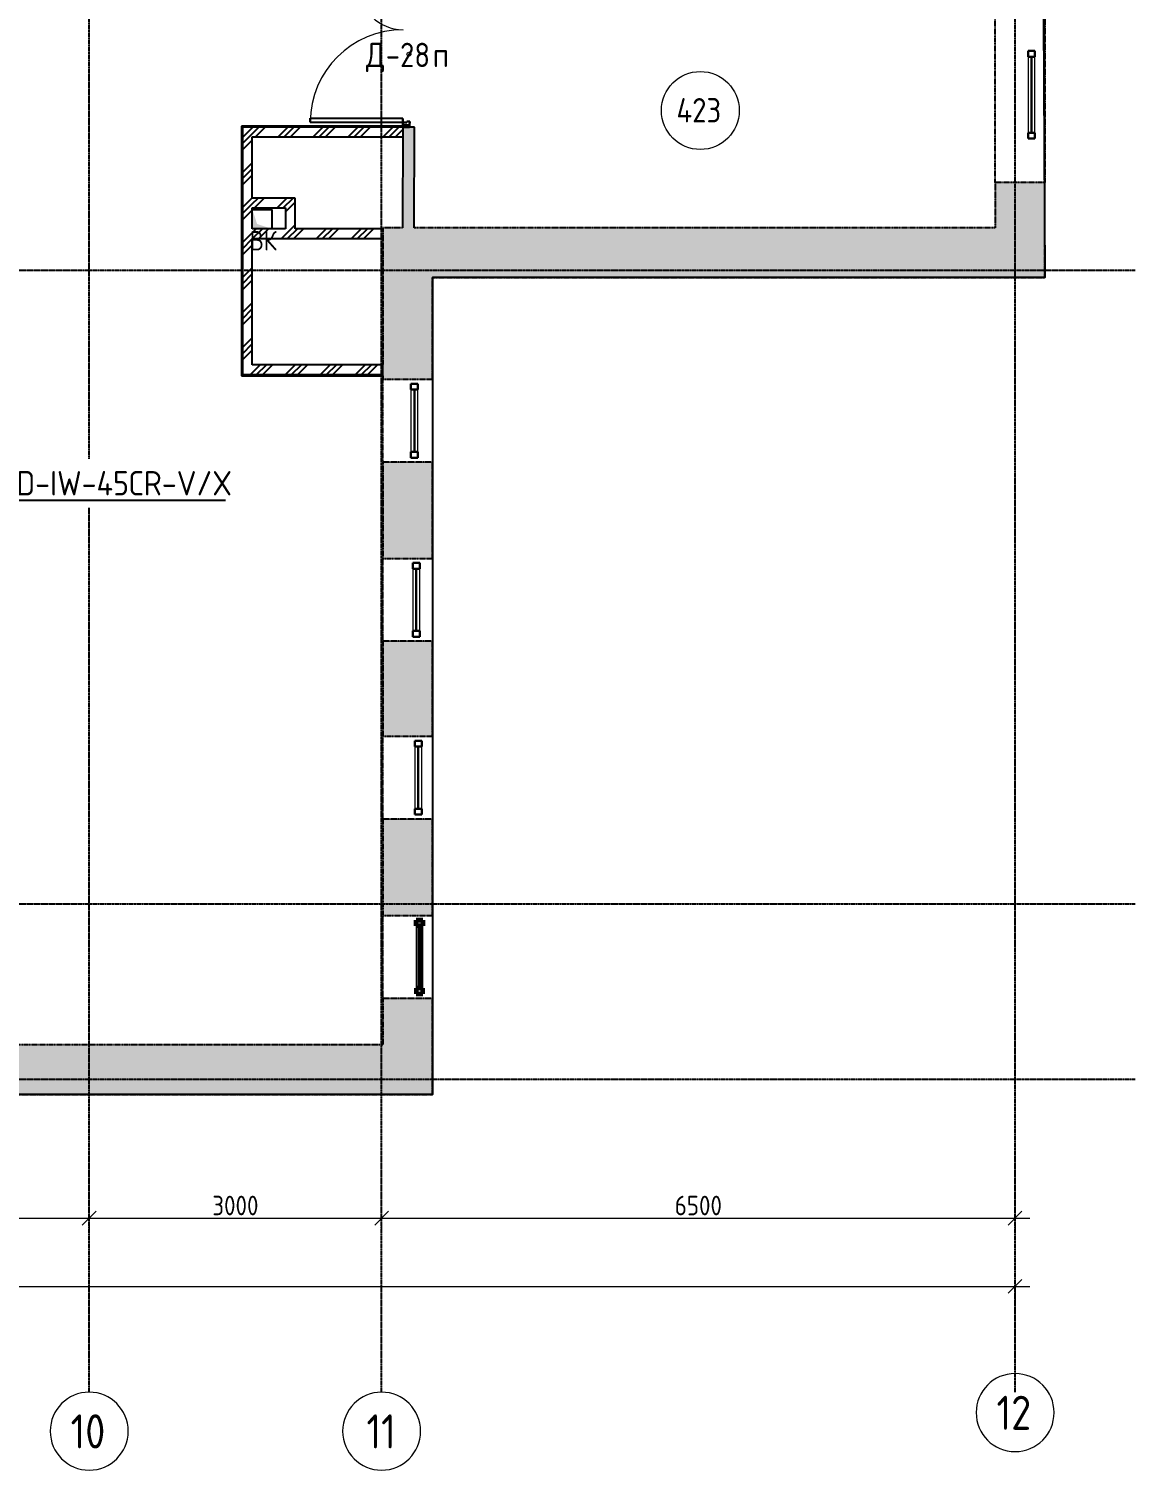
# Model space of a CAD drawing. Header units: millimetres. Extents: x -129048 to 476301, y -5853 to 215316.
# Drawn here: x 368545 to 379896, y -3553 to 11234 of the extents above; entities that cross this region are included whole.
import ezdxf
from ezdxf import colors
from ezdxf.entities.mleader import LeaderData, LeaderLine
from ezdxf.math import Vec2, Vec3

# ---------------------------------------------------------------- set-up
doc = ezdxf.new("R2010")
doc.units = ezdxf.units.MM
doc.linetypes.add('ADSK_Линия сетки', pattern=[25, 20, -2.5, 0, -2.5])
doc.linetypes.add('ADSK_Снесено', pattern=[4.5, 3, -1.5])
for name, color, linetype, lineweight, true_color in [('_ Окна', 5, 'Continuous', 30, 0x0000ff), ('Линии', 7, 'Continuous', 9, 0x00a600), ('Стены внутренние', 5, 'Continuous', 18, 0x0000ff), ('Стены наружные', 1, 'ADSK_Снесено', 18, 0xff0000), ('Стены штриховка', 5, 'Continuous', 18, 0x0000ff)]:
    doc.layers.add(name, color=color, linetype=linetype, lineweight=lineweight, true_color=true_color)
for name, color, linetype, lineweight in [('Аннотация', 7, 'Continuous', 9), ('Двери', 251, 'Continuous', 18), ('Кондеи', 6, 'Continuous', 60), ('Марки дверей', 7, 'Continuous', 20), ('Марки помещений', 7, 'Continuous', 20), ('Окна', 251, 'Continuous', 18), ('Оси', 7, 'Continuous', 9), ('Узлы', 7, 'Continuous', 18)]:
    doc.layers.add(name, color=color, linetype=linetype, lineweight=lineweight)
doc.styles.add('GOST Common', font='GOST Common_0.ttf', dxfattribs={"width": 0.9, "height": 350})
doc.styles.add('GOST Common_1', font='GOST Common_0.ttf', dxfattribs={"width": 0.9, "height": 200})
doc.styles.add('GOST Common_2', font='GOST Common_0.ttf', dxfattribs={"width": 0.9, "height": 250})
doc.styles.add('PIK', font='isocpeur.ttf', dxfattribs={"width": 0.9, "height": 250})
doc.dimstyles.new('ADSK_Основной_2_5_мм', dxfattribs={"dimscale": 304.8, "dimtxt": 251.428749, "dimasz": 0.463911, "dimexe": 0.492126, "dimexo": 0.492126, "dimgap": 0.098425, "dimtad": 1, "dimdec": 1, "dimrnd": 0.1, "dimdsep": 46, "dimtxsty": 'GOST Common_1', "dimblk1": 'OBLIQUE', "dimblk2": 'OBLIQUE', "dimsah": 1, "dimcen": 0.09, "dimdle": 0.492126, "dimazin": 2, "dimtfac": 1, "dimtdec": 4, "dimtix": 1, "dimtmove": 0, "dimatfit": 3, "dimfxl": 1, "dimtvp": 1, "dimtfill": 1, "dimtolj": 1, "dimtzin": 0, "dimlwd": 20, "dimlwe": 20, "dimarcsym": 2})
pattern_1 = [(45, (322754.53, 150), (-179.6051, 179.6051), []), (45, (322818.03, 150), (0, 359.2102), []), (45, (322691.03, 150), (0, 359.2102), [])]

# ---------------------------------------------------------------- blocks, each defined once
blk = doc.blocks.new('Витраж-тент со смещением вовне - 60мм 30 сдвиг-1466976-04 План 4-го этажа')
at = {"layer": '_ Окна'}
for p, q in [((-450, 25), (-450, -45)), ((-450, 25), (-390, 25)), ((-450, -45), (-450, 25)), ((-390, 25), (-390, -45)), ((450, 25), (390, 25)), ((390, 25), (390, -45)), ((450, -45), (450, 25)), ((450, -45), (450, 25)), ((-390, -45), (-450, -45)), ((-390, -10), (390, -10)), ((390, -45), (450, -45))]:
    blk.add_line(p, q, dxfattribs=at)
at = {"layer": 'Окна'}
for p, q in [((390, 25), (-390, 25)), ((-390, -45), (390, -45))]:
    blk.add_line(p, q, dxfattribs=at)
blk = doc.blocks.new('Витраж-тент со смещением вовне - 60мм 30 сдвиг-1466964-04 План 4-го этажа')
at = {"layer": '_ Окна'}
for p, q in [((-379, 25), (-379, -45)), ((-379, 25), (-319, 25)), ((-379, -45), (-379, 25)), ((-319, 25), (-319, -45)), ((379, 25), (319, 25)), ((319, 25), (319, -45)), ((379, -45), (379, 25)), ((379, -45), (379, 25)), ((-319, -45), (-379, -45)), ((-319, -10), (319, -10)), ((319, -45), (379, -45))]:
    blk.add_line(p, q, dxfattribs=at)
at = {"layer": 'Окна'}
for p, q in [((319, 25), (-319, 25)), ((-319, -45), (319, -45))]:
    blk.add_line(p, q, dxfattribs=at)
blk = doc.blocks.new('Витраж-тент со смещением вовне - 60мм 30 сдвиг-V201-04 План 4-го этажа')
at = {"layer": '_ Окна', "color": 1, "lineweight": 60, "true_color": 0xff0000}
for p, q in [((-379, 25), (-379, -45)), ((-379, 25), (-319, 25)), ((-379, -45), (-379, 25)), ((-319, 25), (-319, -45)), ((379, 25), (319, 25)), ((319, 25), (319, -45)), ((379, -45), (379, 25)), ((379, -45), (379, 25)), ((-319, -45), (-379, -45)), ((-319, -10), (319, -10)), ((319, -45), (379, -45))]:
    blk.add_line(p, q, dxfattribs=at)
at = {"layer": 'Окна'}
for p, q in [((319, 25), (-319, 25)), ((-319, -45), (319, -45))]:
    blk.add_line(p, q, dxfattribs=at)
blk = doc.blocks.new('AC_Дверь_Двупольная - Д-28п 1500х2200h-2039710-04 План 4-го этажа')
at = {"layer": 'Двери', "lineweight": 30}
for p, q in [((-700, 1010), (-660, 1010)), ((-700, 60), (-700, 1010)), ((-660, 1010), (-660, 60)), ((700, 510), (660, 510)), ((660, 510), (660, 60)), ((700, 60), (700, 510)), ((-750, 60), (-730, 60)), ((-750, -10), (-750, 60)), ((-730, 60), (-700, 60)), ((-730, -10), (-730, 60)), ((-730, 60), (-730, -10)), ((-660, 60), (-700, 60)), ((-700, 60), (-700, 20)), ((-700, 20), (-690, 20)), ((-690, 20), (-690, -10)), ((660, 60), (700, 60)), ((700, 20), (690, 20)), ((690, 20), (690, -10)), ((730, 60), (700, 60)), ((700, 60), (700, 20)), ((730, -10), (730, 60)), ((750, 60), (730, 60)), ((730, 60), (730, -10)), ((750, -10), (750, 60)), ((-730, -10), (-750, -10)), ((-690, -10), (-730, -10)), ((690, -10), (730, -10)), ((730, -10), (750, -10))]:
    blk.add_line(p, q, dxfattribs=at)
at = {"layer": 'Двери'}
for centre, radius, start, end in [((-700, 60), 950, 360, 90), ((700, 60), 450, 90, 180)]:
    blk.add_arc(centre, radius, start, end, dxfattribs=at)
blk = doc.blocks.new('Ось сетки - Круг_Ø8 мм-6577-04 План 4-го этажа')
at = {"layer": 'Оси', "lineweight": 20}
for start, end in [(360, 180), (180, 360)]:
    blk.add_arc((0, 0), 4, start, end, dxfattribs=at)
blk = doc.blocks.new('ADSK_Марка_Помещение_ОдноЗначение - Номер-247393-04 План 4-го этажа')
at = {"layer": 'Марки помещений'}
blk.add_circle((0, 0), 4, dxfattribs=at)
blk = doc.blocks.new('_Oblique')
at = {"color": 0, "linetype": 'ByBlock', "lineweight": -2}
blk.add_line((-0.5, -0.5), (0.5, 0.5), dxfattribs=at)
blk = doc.blocks.new('*D2684')
at = {"color": 0, "lineweight": 20, "transparency": 16777216}
for p, q in [((365014, -968), (369314, -968)), ((365164, -1018), (365164, -1118)), ((369164, -1018), (369164, -1118))]:
    blk.add_line(p, q, dxfattribs=at)
at = {"layer": 'Defpoints', "color": 0, "transparency": 16777216}
for p in [(365164, -868), (369164, -868), (369164, -968)]:
    blk.add_point(p, dxfattribs=at)
at = {"color": 0, "lineweight": 20, "transparency": 16777216, "xscale": 141.4, "yscale": 141.4, "zscale": 141.4, "rotation": 180}
blk.add_blockref('_Oblique', (365164, -968), dxfattribs=at)
at = {"color": 0, "lineweight": 20, "transparency": 16777216, "xscale": 141.4, "yscale": 141.4, "zscale": 141.4}
blk.add_blockref('_Oblique', (369164, -968), dxfattribs=at)
at = {"color": 0, "lineweight": 25, "transparency": 16777216, "insert": (367164, -838), "char_height": 200, "width": 782.41, "attachment_point": 5, "style": 'GOST Common_1', "bg_fill": 3, "box_fill_scale": 1.1, "bg_fill_color": 256, "bg_fill_true_color": 13158600, "bg_fill_transparency": 0}
blk.add_mtext('\\A1;4000', dxfattribs=at)
blk = doc.blocks.new('*D2685')
at = {"color": 0, "lineweight": 20, "transparency": 16777216}
for p, q in [((369014, -968), (372314, -968)), ((369164, -1018), (369164, -1118)), ((372164, -1018), (372164, -1118))]:
    blk.add_line(p, q, dxfattribs=at)
at = {"layer": 'Defpoints', "color": 0, "transparency": 16777216}
for p in [(369164, -868), (372164, -868), (372164, -968)]:
    blk.add_point(p, dxfattribs=at)
at = {"color": 0, "lineweight": 20, "transparency": 16777216, "xscale": 141.4, "yscale": 141.4, "zscale": 141.4, "rotation": 180}
blk.add_blockref('_Oblique', (369164, -968), dxfattribs=at)
at = {"color": 0, "lineweight": 20, "transparency": 16777216, "xscale": 141.4, "yscale": 141.4, "zscale": 141.4}
blk.add_blockref('_Oblique', (372164, -968), dxfattribs=at)
at = {"color": 0, "lineweight": 25, "transparency": 16777216, "insert": (370664, -838), "char_height": 200, "width": 756.84, "attachment_point": 5, "style": 'GOST Common_1', "bg_fill": 3, "box_fill_scale": 1.1, "bg_fill_color": 256, "bg_fill_true_color": 13158600, "bg_fill_transparency": 0}
blk.add_mtext('\\A1;3000', dxfattribs=at)
blk = doc.blocks.new('*D2686')
at = {"color": 0, "lineweight": 20, "transparency": 16777216}
for p, q in [((372014, -968), (378814, -968)), ((372164, -1018), (372164, -1118)), ((378664, -1018), (378664, -1118))]:
    blk.add_line(p, q, dxfattribs=at)
at = {"layer": 'Defpoints', "color": 0, "transparency": 16777216}
for p in [(372164, -868), (378664, -868), (378664, -968)]:
    blk.add_point(p, dxfattribs=at)
at = {"color": 0, "lineweight": 20, "transparency": 16777216, "xscale": 141.4, "yscale": 141.4, "zscale": 141.4, "rotation": 180}
blk.add_blockref('_Oblique', (372164, -968), dxfattribs=at)
at = {"color": 0, "lineweight": 20, "transparency": 16777216, "xscale": 141.4, "yscale": 141.4, "zscale": 141.4}
blk.add_blockref('_Oblique', (378664, -968), dxfattribs=at)
at = {"color": 0, "lineweight": 25, "transparency": 16777216, "insert": (375414, -838), "char_height": 200, "width": 756.84, "attachment_point": 5, "style": 'GOST Common_1', "bg_fill": 3, "box_fill_scale": 1.1, "bg_fill_color": 256, "bg_fill_true_color": 13158600, "bg_fill_transparency": 0}
blk.add_mtext('\\A1;6500', dxfattribs=at)
blk = doc.blocks.new('*D2694')
at = {"color": 0, "lineweight": 20, "transparency": 16777216}
for p, q in [((316664, -1668), (378814, -1668)), ((316814, -1718), (316814, -1818)), ((378664, -1718), (378664, -1818))]:
    blk.add_line(p, q, dxfattribs=at)
at = {"layer": 'Defpoints', "color": 0, "transparency": 16777216}
for p in [(316814, -1568), (378664, -1568), (378664, -1668)]:
    blk.add_point(p, dxfattribs=at)
at = {"color": 0, "lineweight": 20, "transparency": 16777216, "xscale": 141.4, "yscale": 141.4, "zscale": 141.4, "rotation": 180}
blk.add_blockref('_Oblique', (316814, -1668), dxfattribs=at)
at = {"color": 0, "lineweight": 20, "transparency": 16777216, "xscale": 141.4, "yscale": 141.4, "zscale": 141.4}
blk.add_blockref('_Oblique', (378664, -1668), dxfattribs=at)
at = {"color": 0, "lineweight": 25, "transparency": 16777216, "insert": (347739, -1538), "char_height": 200, "width": 889.8, "attachment_point": 5, "style": 'GOST Common_1', "bg_fill": 3, "box_fill_scale": 1.1, "bg_fill_color": 256, "bg_fill_true_color": 13158600, "bg_fill_transparency": 0}
blk.add_mtext('\\A1;61850', dxfattribs=at)
blk = doc.blocks.new('ADSK_Марка_Дверь - Типоразмер_ADSK_Марка-58376-04 План 4-го этажа')
at = {"layer": 'Марки дверей', "lineweight": 9}
blk.add_circle((0, 0), 0.2, dxfattribs=at)

msp = doc.modelspace()

# ---------------------------------------------------------------- hatches: boundary and pattern name
at = {"layer": 'Стены внутренние', "lineweight": 25, "true_color": 0x636466}
h = msp.add_hatch(color=251, dxfattribs=at)
h.paths.add_polyline_path([(372498.88394, 9192.30207), (372502.15459, 10224.39513), (372382.15449, 10224.55357), (372378.88334, 9192.30207)])
h.paths.add_polyline_path([(372506.90798, 11724.3876), (372510.04613, 12714.66874), (372390.04553, 12714.66874), (372386.90858, 11724.76787), (372456.90823, 11724.54604)])
h = msp.add_hatch(dxfattribs=at)
h.set_pattern_fill('FP_1', color=251, style=0, pattern_type=2)
h.set_pattern_definition(pattern_1)
h.paths.add_polyline_path([(370737.37958, 7786.78828), (370837.37958, 7786.78828), (370837.37958, 10224.7754), (370737.37958, 10224.7754), (370737.37958, 8164.70807)])
h = msp.add_hatch(dxfattribs=at)
h.set_pattern_fill('FP_1', color=251, style=0, pattern_type=2)
h.set_pattern_definition(pattern_1)
h.paths.add_polyline_path([(372381.8383, 10124.7754), (372382.15519, 10224.7754), (370837.37958, 10224.7754), (370837.37958, 10124.7754), (372330.74659, 10124.7754)])
h = msp.add_hatch(dxfattribs=at)
h.set_pattern_fill('FP_1', color=251, style=0, pattern_type=2)
h.set_pattern_definition(pattern_1)
h.paths.add_polyline_path([(371277.37958, 9397.40355), (371277.37958, 9497.40355), (370837.37958, 9497.40355), (370837.37958, 9397.40355), (371177.37958, 9397.40355)])
h = msp.add_hatch(dxfattribs=at)
h.set_pattern_fill('FP_1', color=251, style=0, pattern_type=2)
h.set_pattern_definition(pattern_1)
h.paths.add_polyline_path([(371177.37958, 9182.35753), (371277.37958, 9182.35753), (371277.37958, 9397.40355), (371177.37958, 9397.40355), (371177.37958, 9192.30207)])
h = msp.add_hatch(dxfattribs=at)
h.set_pattern_fill('FP_1', color=251, style=0, pattern_type=2)
h.set_pattern_definition(pattern_1)
h.paths.add_polyline_path([(372177.93529, 9082.35753), (372177.93529, 9182.35753), (370837.37958, 9182.35753), (370837.37958, 9082.35753), (371037.37958, 9082.35753)])
h = msp.add_hatch(dxfattribs=at)
h.set_pattern_fill('FP_1', color=251, style=0, pattern_type=2)
h.set_pattern_definition(pattern_1)
h.paths.add_polyline_path([(370737.37958, 7686.78828), (372177.93529, 7686.78828), (372177.93529, 7786.78828), (370737.37958, 7786.78828)])
at = {"layer": 'Стены наружные', "lineweight": 25, "true_color": 0x636466}
h = msp.add_hatch(color=251, dxfattribs=at)
h.paths.add_polyline_path([(378617.67567, 9192.30207), (378968.4838, 9192.30207), (378968.4838, 9658.09896), (378458.4838, 9658.09896), (378458.4838, 9192.30207)])
h.paths.add_polyline_path([(378458.4838, 11478.09896), (378968.4838, 11478.09896), (378968.4838, 14347.96432), (378458.4838, 14347.96432)])
h.paths.add_polyline_path([(378968.4838, 15197.96432), (378968.4838, 16193.17238), (378458.4838, 16193.17238), (378458.4838, 15197.96432), (378618.23502, 15197.96432)])
h.paths.add_polyline_path([(378968.4838, 17043.17238), (378968.4838, 18029.03637), (378458.4838, 18029.03637), (378458.4838, 17043.17238), (378618.23502, 17043.17238)])
h.paths.add_polyline_path([(378575.8032, 19849.03637), (378968.4838, 19849.03637), (378968.4838, 21011.19002), (378458.4838, 21013.54476), (378458.4838, 19849.03637)])
h = msp.add_hatch(color=251, dxfattribs=at)
h.paths.add_polyline_path([(372357.12062, 300.23165), (372687.93529, 300.23165), (372687.93529, 1286.63402), (372177.93529, 1286.63402), (372177.93529, 300.23165), (372354.80969, 300.23165)])
h.paths.add_polyline_path([(372344.64971, 2136.63402), (372687.93529, 2136.63402), (372687.93529, 3126.39857), (372177.93529, 3126.39857), (372177.93529, 2136.63402)])
h.paths.add_polyline_path([(372687.93529, 3976.39857), (372687.93529, 4951.65281), (372177.93529, 4951.65281), (372177.93529, 3976.39857), (372354.80969, 3976.39857)])
h.paths.add_polyline_path([(372177.93529, 5801.65281), (372687.93529, 5801.65281), (372687.93529, 6788.43055), (372177.93529, 6788.43055), (372177.93529, 6645.8963)])
h.paths.add_polyline_path([(372687.93529, 7638.43055), (372687.93529, 9192.30207), (372177.93529, 9192.30207), (372177.93529, 7638.43055), (372354.80969, 7638.43055)])
for points in [[(378968.4838, 8682.30207), (378968.4838, 9192.30207), (372687.93529, 9192.30207), (372687.93529, 8682.30207), (378618.23502, 8682.30207)], [(368319.16185, 300.23165), (372177.93529, 300.23165), (372177.93529, 810.23165), (365301.46628, 810.23165), (365301.46628, 300.23165)]]:
    msp.add_hatch(color=251, dxfattribs=at).paths.add_polyline_path(points)
at = {"layer": 'Узлы', "lineweight": 25, "true_color": 0x636466}
msp.add_hatch(color=251, dxfattribs=at).paths.add_polyline_path([(370837.37958, 9182.35753), (371037.37958, 9182.35753), (370886.87705, 9231.85501), (370837.37958, 9382.35753), (370837.37958, 9192.30207)])

# ---------------------------------------------------------------- linework, layer by layer
at = {"linetype": 'ADSK_Линия сетки', "lineweight": 25}
for p, q in [((369164.44493, -2753.38365), (369164.44493, 44684.78674)), ((372164.44493, -2753.38365), (372164.44493, 44684.78674)), ((378664.44493, -2753.38365), (378664.44493, 44684.78674)), ((311668.30983, 8756.78828), (379896.25284, 8756.78828)), ((311668.30983, 2256.78828), (379896.25284, 2256.78828)), ((311668.30983, 456.78828), (379896.25284, 456.78828))]:
    msp.add_line(p, q, dxfattribs=at)
at = {"layer": 'Линии', "color": 251, "lineweight": 25, "true_color": 0x636466}
for p, q in [((370837.37958, 9382.35753), (371037.37958, 9382.35753)), ((370837.37958, 9182.35753), (370837.37958, 9382.35753)), ((371037.37958, 9382.35753), (371037.37958, 9182.35753)), ((371037.37958, 9182.35753), (370837.37958, 9182.35753))]:
    msp.add_line(p, q, dxfattribs=at)
at = {"layer": 'Стены внутренние', "color": 251, "lineweight": 25, "true_color": 0x636466}
for p, q in [((370725.37958, 10236.7754), (370725.37958, 7674.78828)), ((372382.19322, 10236.7754), (370725.37958, 10236.7754)), ((372382.15519, 10224.7754), (372378.88334, 9192.30207)), ((372502.15459, 10224.39513), (372452.15484, 10224.55357)), ((372498.88394, 9192.30207), (372502.15459, 10224.39513)), ((370837.37958, 9497.40355), (370837.37958, 10124.7754)), ((370837.37958, 10124.7754), (372381.8383, 10124.7754)), ((371277.37958, 9497.40355), (370837.37958, 9497.40355)), ((371277.37958, 9182.35753), (371277.37958, 9497.40355)), ((370837.37958, 9182.35753), (370837.37958, 9397.40355)), ((370837.37958, 9397.40355), (371177.37958, 9397.40355)), ((371177.37958, 9397.40355), (371177.37958, 9182.35753)), ((371177.37958, 9182.35753), (370837.37958, 9182.35753)), ((372177.93529, 9182.35753), (371277.37958, 9182.35753)), ((370837.37958, 7786.78828), (370837.37958, 9082.35753)), ((370837.37958, 9082.35753), (372177.93529, 9082.35753)), ((372177.93529, 7786.78828), (370837.37958, 7786.78828)), ((372177.93529, 7676.78828), (372177.93529, 7786.78828)), ((370725.37958, 7674.78828), (372177.93529, 7674.78828))]:
    msp.add_line(p, q, dxfattribs=at)
at = {"layer": 'Стены наружные', "color": 251, "lineweight": 25, "true_color": 0x636466}
for p, q in [((378458.4838, 9658.09896), (378458.4838, 11478.09896)), ((378968.4838, 11478.09896), (378968.4838, 9658.09896)), ((378968.4838, 9658.09896), (378458.4838, 9658.09896)), ((378458.4838, 9658.09896), (378458.4838, 9192.30207)), ((378968.4838, 8682.30207), (378968.4838, 9658.09896)), ((372378.88334, 9192.30207), (372177.93529, 9192.30207)), ((372177.93529, 9192.30207), (372177.93529, 7786.78828)), ((378458.4838, 9192.30207), (372498.88394, 9192.30207)), ((372687.93529, 7638.43055), (372687.93529, 8682.30207)), ((372687.93529, 8682.30207), (378968.4838, 8682.30207)), ((372177.93529, 7674.78828), (372177.93529, 7638.43055)), ((372177.93529, 7638.43055), (372687.93529, 7638.43055)), ((372177.93529, 6788.43055), (372177.93529, 7638.43055)), ((372687.93529, 7638.43055), (372687.93529, 6788.43055)), ((372687.93529, 6788.43055), (372177.93529, 6788.43055)), ((372177.93529, 6788.43055), (372177.93529, 5801.65281)), ((372687.93529, 5801.65281), (372687.93529, 6788.43055)), ((372177.93529, 5801.65281), (372687.93529, 5801.65281)), ((372177.93529, 4951.65281), (372177.93529, 5801.65281)), ((372687.93529, 5801.65281), (372687.93529, 4951.65281)), ((372687.93529, 4951.65281), (372177.93529, 4951.65281)), ((372177.93529, 4951.65281), (372177.93529, 3976.39857)), ((372687.93529, 3976.39857), (372687.93529, 4951.65281)), ((372177.93529, 3976.39857), (372687.93529, 3976.39857)), ((372177.93529, 3126.39857), (372177.93529, 3976.39857)), ((372687.93529, 3976.39857), (372687.93529, 3126.39857)), ((372687.93529, 3126.39857), (372177.93529, 3126.39857)), ((372177.93529, 3126.39857), (372177.93529, 2136.63402)), ((372687.93529, 2136.63402), (372687.93529, 3126.39857)), ((372177.93529, 2136.63402), (372687.93529, 2136.63402)), ((372177.93529, 1286.63402), (372177.93529, 2136.63402)), ((372687.93529, 2136.63402), (372687.93529, 1286.63402)), ((372687.93529, 1286.63402), (372177.93529, 1286.63402)), ((372177.93529, 1286.63402), (372177.93529, 810.23165)), ((372687.93529, 300.23165), (372687.93529, 1286.63402)), ((372177.93529, 810.23165), (367491.87958, 810.23165)), ((364791.46628, 300.23165), (372687.93529, 300.23165))]:
    msp.add_line(p, q, dxfattribs=at)
at = {"layer": 'Стены штриховка', "color": 251, "lineweight": 25, "true_color": 0x636466}
for p, q in [((372382.18688, 10234.7754), (370725.37958, 10234.7754)), ((370727.37958, 10236.7754), (370727.37958, 7674.78828)), ((370737.37958, 10234.7754), (370737.37958, 10236.7754)), ((370737.37958, 10224.7754), (370737.37958, 7686.78828)), ((372382.15519, 10224.7754), (370737.37958, 10224.7754)), ((370727.37958, 7686.78828), (370725.37958, 7686.78828)), ((370725.37958, 7676.78828), (372177.93529, 7676.78828)), ((370737.37958, 7686.78828), (372177.93529, 7686.78828)), ((372177.93529, 7674.78828), (372177.93529, 7676.78828))]:
    msp.add_line(p, q, dxfattribs=at)

# ---------------------------------------------------------------- block references
at = {"lineweight": 25, "xscale": 99.99999999999993, "yscale": 99.99999999999993, "zscale": 99.99999999999993}
for p in [(378664.44493, -2962.58105), (369164.44493, -3153.38365), (372164.44493, -3153.38365)]:
    msp.add_blockref('Ось сетки - Круг_Ø8 мм-6577-04 План 4-го этажа', p, dxfattribs=at)
at = {"layer": '_ Окна', "color": 251, "lineweight": 25, "true_color": 0x636466}
for name, p, rotation in [('Витраж-тент со смещением вовне - 60мм 30 сдвиг-1466976-04 План 4-го этажа', (378842.54662, 10558.09896), 270.0000000000002), ('Витраж-тент со смещением вовне - 60мм 30 сдвиг-1466964-04 План 4-го этажа', (372510.23388, 7213.43055), 270.0000000000003), ('Витраж-тент со смещением вовне - 60мм 30 сдвиг-1466964-04 План 4-го этажа', (372530.16741, 5376.65281), 270.0000000000003), ('Витраж-тент со смещением вовне - 60мм 30 сдвиг-1466964-04 План 4-го этажа', (372550.47835, 3551.39857), 270.0000000000003), ('Витраж-тент со смещением вовне - 60мм 30 сдвиг-V201-04 План 4-го этажа', (372563.28359, 1711.63402), 270.0000000000003)]:
    msp.add_blockref(name, p, dxfattribs=dict(at, rotation=rotation))
at = {"layer": 'Двери', "color": 251, "lineweight": 25, "true_color": 0x636466, "rotation": 89.81843343957114}
msp.add_blockref('AC_Дверь_Двупольная - Д-28п 1500х2200h-2039710-04 План 4-го этажа', (372444.53159, 10974.5815), dxfattribs=at)
at = {"layer": 'Марки дверей', "color": 251, "lineweight": 25, "true_color": 0x636466, "xscale": 99.99999999999993, "yscale": 99.99999999999993, "zscale": 99.99999999999993}
msp.add_blockref('ADSK_Марка_Дверь - Типоразмер_ADSK_Марка-58376-04 План 4-го этажа', (372444.53159, 10974.5815), dxfattribs=at)
at = {"layer": 'Марки помещений', "color": 251, "lineweight": 25, "true_color": 0x636466, "xscale": 99.99999999999993, "yscale": 99.99999999999993, "zscale": 99.99999999999993}
msp.add_blockref('ADSK_Марка_Помещение_ОдноЗначение - Номер-247393-04 План 4-го этажа', (375434.54956, 10396.52781), dxfattribs=at)

# ---------------------------------------------------------------- texts
at = {"lineweight": 25, "char_height": 350, "attachment_point": 1, "style": 'GOST Common'}
for s, insert, width in [('12', (378473.26427, -2790.0477), 461.772), ('10', (368973.26427, -2980.85029), 461.772), ('11', (372008.81427, -2980.85029), 375.18975)]:
    msp.add_mtext(s, dxfattribs=dict(at, insert=insert, width=width))
at = {"layer": 'Аннотация', "color": 251, "lineweight": 25, "true_color": 0x636466, "insert": (370811.69459, 9160.37787), "char_height": 200, "width": 360.759375, "attachment_point": 1, "style": 'GOST Common_1'}
msp.add_mtext('ВК', dxfattribs=at)
at = {"layer": 'Марки дверей', "color": 251, "lineweight": 25, "true_color": 0x636466, "char_height": 250, "attachment_point": 1, "style": 'GOST Common_2'}
for s, insert, width in [('\\fGOST Common|b0|i0|c204|p34|;\\W.9;Д', (372004.70231, 11091.59459), 245.316375), ('-28', (372207.10856, 11091.59459), 584.4301875), ('\\fGOST Common|b0|i0|c204|p34|;\\W.9;п', (372689.31169, 11091.59459), 194.8100625)]:
    msp.add_mtext(s, dxfattribs=dict(at, insert=insert, width=width))
at = {"layer": 'Марки помещений', "color": 251, "lineweight": 25, "true_color": 0x636466, "insert": (375189.7423, 10524.25289), "char_height": 250, "width": 606.07575, "attachment_point": 1, "style": 'GOST Common_2'}
msp.add_mtext('423', dxfattribs=at)

# ---------------------------------------------------------------- next in the draw order: dimensions: what is measured, and where the dimension line sits
at = {"lineweight": 25}
for base, p1, p2, override, picture, middle in [((369164.44493, -967.89416), (365164.44493, -867.90926), (369164.44493, -867.90926), {"dimpost": '<>', "dimfxl": 4000}, '*D2684', (367164.44493, -837.89416)), ((378664.44493, -1667.89416), (316814.44493, -1567.90926), (378664.44493, -1567.90926), {"dimpost": '<>', "dimfxl": 61850}, '*D2694', (347739.44493, -1537.89416))]:
    dim = msp.add_linear_dim(base=base, p1=p1, p2=p2, dimstyle='ADSK_Основной_2_5_мм', override=override, dxfattribs=at)
    dim.commit()
    dim.dimension.update_dxf_attribs({"geometry": picture, "text_midpoint": middle})

# ---------------------------------------------------------------- next in the draw order: dimensions: what is measured, and where the dimension line sits
dim = msp.add_linear_dim(base=(372164.44493, -967.89416), p1=(369164.44493, -867.90926), p2=(372164.44493, -867.90926), dimstyle='ADSK_Основной_2_5_мм', override={"dimpost": '<>', "dimfxl": 3000}, dxfattribs=at)
dim.commit()
dim.dimension.update_dxf_attribs({"geometry": '*D2685', "text_midpoint": (370664.44493, -837.89416)})

# ---------------------------------------------------------------- next in the draw order: dimensions: what is measured, and where the dimension line sits
dim = msp.add_linear_dim(base=(378664.44493, -967.89416), p1=(372164.44493, -867.90926), p2=(378664.44493, -867.90926), dimstyle='ADSK_Основной_2_5_мм', override={"dimpost": '<>', "dimfxl": 6500}, dxfattribs=at)
dim.commit()
dim.dimension.update_dxf_attribs({"geometry": '*D2686', "text_midpoint": (375414.44493, -837.89416)})

# ---------------------------------------------------------------- next in the draw order: linework, layer by layer
at = {"color": 251, "lineweight": 25, "true_color": 0x636466}
msp.add_lwpolyline([(368787.74668, 21084.05859), (368787.74668, 43909.20652), (378787.15222, 43909.20652), (378968.4838, 8682.30207), (372687.93529, 8682.30207), (372687.93529, 300.23165), (364791.46628, 300.23165), (364791.46628, 2256.78828), (353990.50813, 2336.47811), (354090.93005, 2335.73719), (354090.93005, -2582.56685), (341727.17826, -2582.56685), (341727.17826, 2336.47811), (331027.53199, 2336.47811), (331027.53199, 422.0206), (323045.03328, 456.78828), (323045.03328, 8679.25245)], dxfattribs=at)

# ---------------------------------------------------------------- next in the draw order: leaders
at = {"layer": 'Кондеи', "color": 18, "lineweight": 25, "ltscale": 10, "true_color": 0x000000}
ml = msp.add_multileader_mtext('Standard', dxfattribs=at)
ml.set_content('ND-IW-45СR-V/X', color=250, style='PIK')
ml.set_leader_properties()
ml.build(insert=Vec2(0, 0))
ml.multileader.update_dxf_attribs({"text_left_attachment_type": 6, "text_right_attachment_type": 6, "dogleg_length": 0.36, "arrow_head_size": 0.18})
ctx = ml.context
ctx.base_point, ctx.char_height, ctx.arrow_head_size, ctx.landing_gap_size, ctx.plane_origin = Vec3(368221.88809, 6397.37829), 250, 0.18, 0.09, Vec3(367234.92183, 7221.19356)
ctx.left_attachment, ctx.right_attachment = 6, 6
notes = []
notes.append((ctx, [(1, (1, 1, 0), (368221.52809, 6397.37829), (1, 0), 0.36, [(0, [(367234.92183, 7221.19356)], 0, [])])]))
ctx.mtext.insert, ctx.mtext.flow_direction = Vec3(368221.97809, 6697.37829), 5
ctx.mtext.has_bg_fill, ctx.mtext.bg_color, ctx.mtext.bg_scale_factor, ctx.mtext.bg_transparency, ctx.mtext.use_window_bg_color = 1, -1027028792, 1.5, 0, 1
for ctx, leaders in notes:
    for number, flags, end, landing, length, lines in leaders:
        leader = LeaderData()
        leader.index, (leader.has_last_leader_line, leader.has_dogleg_vector, leader.attachment_direction) = number, flags
        leader.last_leader_point, leader.dogleg_vector, leader.dogleg_length = Vec3(end), Vec3(landing), length
        for number, points, colour, breaks in lines:
            line = LeaderLine()
            line.index, line.vertices, line.color, line.breaks = number, Vec3.list(points), colors.encode_raw_color(colour), breaks
            leader.lines.append(line)
        ctx.leaders.append(leader)

doc.saveas('drawing.dxf')
